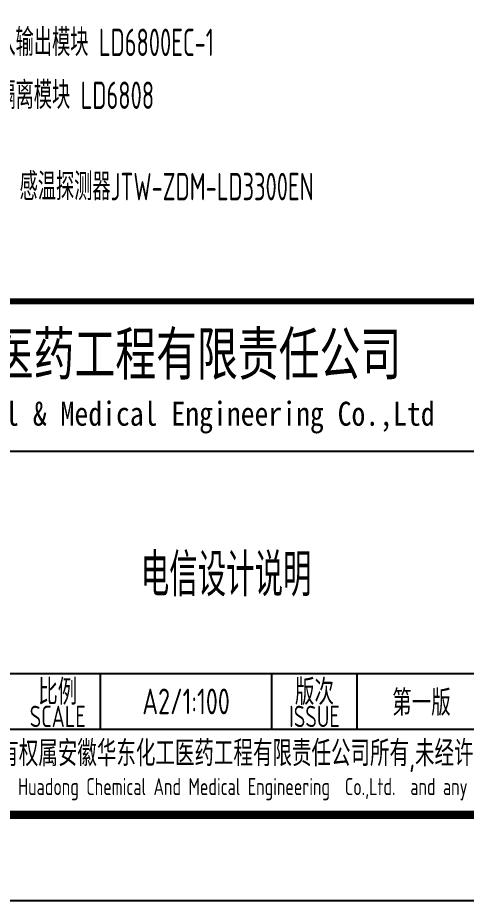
# Model space of a CAD drawing. Extents: x 5211311 to 5622788, y -441754 to -251897.
# Drawn here: x 5423901 to 5429144, y -340059 to -329741 of the extents above; entities that cross this region are included whole.
import ezdxf
from ezdxf.enums import TextEntityAlignment as Align

# ---------------------------------------------------------------- set-up
doc = ezdxf.new("R2010")
doc.units = 0
doc.header["$LTSCALE"] = 1000
doc.header["$MEASUREMENT"] = 0
doc.layers.get('0').update_dxf_attribs({"linetype": 'CONTINUOUS'})
for name, color, linetype in [('PUB_TITLE', 4, 'CONTINUOUS'), ('SIG_TEXT', 7, 'CONTINUOUS'), ('TEXT', 7, 'CONTINUOUS')]:
    doc.layers.add(name, color=color, linetype=linetype)
doc.styles.add('AHD', font='sceie.shx', dxfattribs={"width": 0.7, "bigfont": 'sceic.shx'})
doc.styles.add('ECEC_TQ_S', font='')
doc.styles.add('sceie', font='sceie.shx', dxfattribs={"width": 0.7, "bigfont": 'sceic.shx'})
doc.styles.add('TSSD', font='tssdeng.shx', dxfattribs={"width": 0.7, "bigfont": 'tssdchn.shx'})
doc.styles.get('ECEC_TQ_S').set_extended_font_data('SimSun')

msp = doc.modelspace()

# ---------------------------------------------------------------- linework, layer by layer
for p, q in [((5418369.4, -334808.5), (5436369.4, -334808.5)), ((5418369.4, -337408.5), (5436369.4, -337408.5)), ((5424869.4, -338058.5), (5424869.4, -337408.5)), ((5426869.4, -338058.5), (5426869.4, -337408.5)), ((5427869.4, -338058.5), (5427869.4, -337408.5)), ((5418369.4, -338058.5), (5436369.4, -338058.5)), ((5418369.4, -339058.5), (5436369.4, -339058.5))]:
    msp.add_line(p, q)
msp.add_lwpolyline([(5436369.4, -333058.5, 70, 70, 0), (5418369.4, -333058.5, 70, 70, 0), (5418369.4, -339058.5, 0, 0, 0)], format="xyseb")
at = {"layer": 'PUB_TITLE'}
msp.add_lwpolyline([(5377969.4, -340058.5), (5437369.4, -340058.5), (5437369.4, -298058.5), (5377969.4, -298058.5)], close=True, dxfattribs=at)
at = {"layer": 'PUB_TITLE', "const_width": 100}
msp.add_lwpolyline([(5380469.4, -339058.5), (5436369.4, -339058.5), (5436369.4, -299058.5), (5380469.4, -299058.5)], close=True, dxfattribs=at)

# ---------------------------------------------------------------- texts
for s, height, style, width, p in [('安徽华东化工医药工程有限责任公司', 500, 'ECEC_TQ_S', 0.7, (5424564.3, -333658.5)), ('安徽华东化工医药工程有限责任公司', 500, 'ECEC_TQ_S', 0.7, (5424564.3, -333658.5)), ('Anhui Huadong Chemical & Medical Engineering Co.,Ltd', 280, 'ECEC_TQ_S', 0.85, (5424564.3, -334408.5)), ('Anhui Huadong Chemical & Medical Engineering Co.,Ltd', 280, 'ECEC_TQ_S', 0.85, (5424564.3, -334408.5)), ('比例', 300, 'AHD', 0.8, (5424369.4, -337608.5)), ('比例', 300, 'AHD', 0.8, (5424369.4, -337608.5)), ('版次', 300, 'AHD', 0.8, (5427369.4, -337608.5)), ('版次', 300, 'AHD', 0.8, (5427369.4, -337608.5)), ('SCALE', 250, 'AHD', 0.8, (5424369.4, -337908.5)), ('SCALE', 250, 'AHD', 0.8, (5424369.4, -337908.5)), ('ISSUE', 250, 'AHD', 0.8, (5427369.4, -337908.5)), ('ISSUE', 250, 'AHD', 0.8, (5427369.4, -337908.5)), ('本文件专有权属安徽华东化工医药工程有限责任公司所有,未经许可不得复制或转让给第三方', 300, 'AHD', 0.8, (5427369.4, -338358.5)), ('本文件专有权属安徽华东化工医药工程有限责任公司所有,未经许可不得复制或转让给第三方', 300, 'AHD', 0.8, (5427369.4, -338358.5)), ('The proprietary right of this document belongs to Anhui Huadong Chemical And Medical Engineering  Co.,Ltd.  and any replication or transfer to the 3rd. side is forbidden without its permission. ', 200, 'AHD', 0.8, (5427369.4, -338758.5)), ('The proprietary right of this document belongs to Anhui Huadong Chemical And Medical Engineering  Co.,Ltd.  and any replication or transfer to the 3rd. side is forbidden without its permission. ', 200, 'AHD', 0.8, (5427369.4, -338758.5))]:
    msp.add_text(s, height=height, dxfattribs=dict(style=style, width=width)).set_placement(p, align=Align.MIDDLE)
at = {"style": 'AHD', "width": 0.8}
for tag, text, p in [('A2/1:100', '1:100', (5425869.4, -337733.5)), ('第一版', '0', (5428619.4, -337733.5))]:
    msp.add_attdef(tag, text=text, height=300, dxfattribs=at).set_placement(p, align=Align.MIDDLE)
at = {"layer": 'SIG_TEXT', "style": 'sceie', "width": 0.7}
for s, p in [('单输入输出模块 LD6800EC-1', (5423238.5, -330189.7)), ('交流隔离模块 LD6808', (5423238.5, -330807.9)), ('感温探测器JTW-ZDM-LD3300EN', (5423923.6, -331875.6))]:
    msp.add_text(s, height=320, dxfattribs=at).set_placement(p)
at = {"layer": 'TEXT', "style": 'TSSD', "width": 0.7}
msp.add_text('电信设计说明', height=500, dxfattribs=at).set_placement((5425339.6, -336503.9))

doc.saveas('drawing.dxf')
